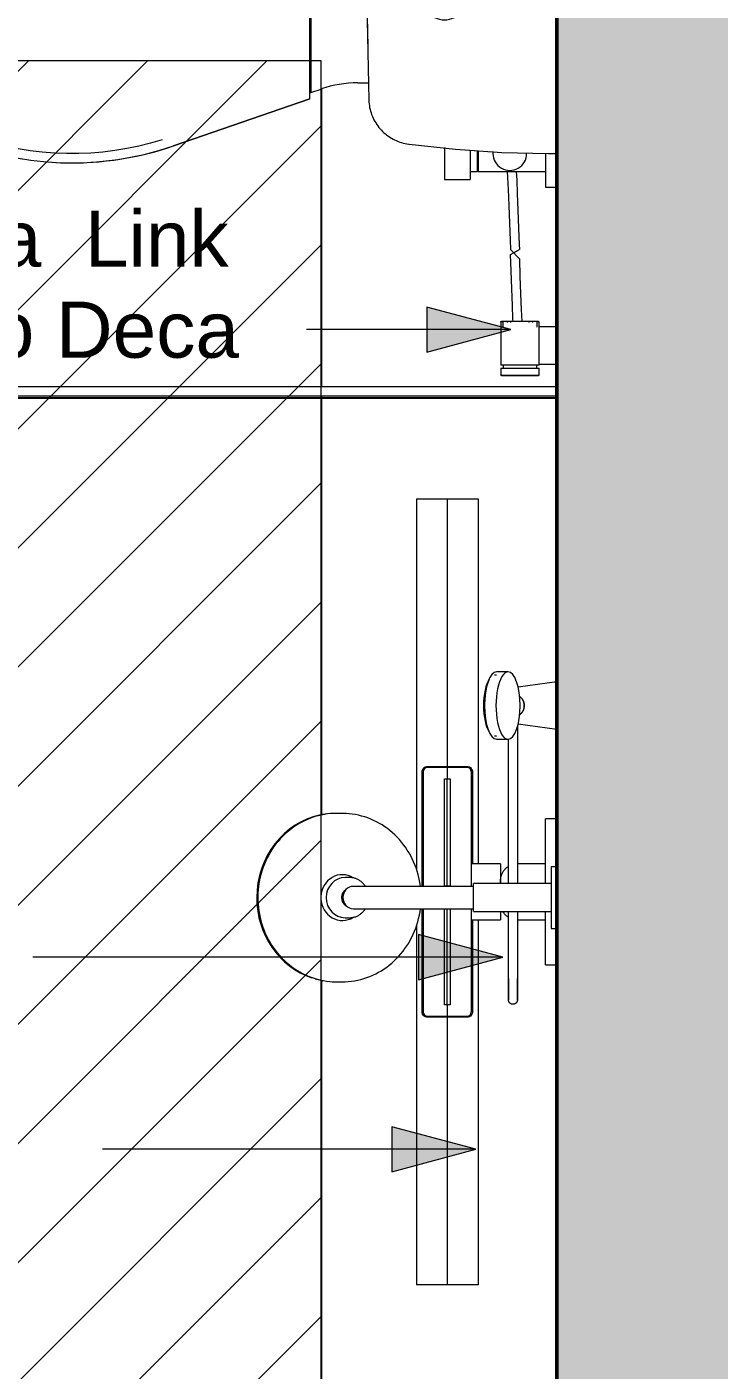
# Model space of a CAD drawing. Header units: millimetres. Extents: x 12743 to 28099, y -16955 to 3225.
# Drawn here: x 26849 to 27474, y -16296 to -15099 of the extents above; entities that cross this region are included whole.
import ezdxf

# ---------------------------------------------------------------- set-up
doc = ezdxf.new("R2010")
doc.units = ezdxf.units.MM
for name, color, linetype, lineweight in [('A-DETL-GENF', 92, 'Continuous', 9), ('A-DETL-THIN', 151, 'Continuous', 9), ('A-FLOR', 192, 'Continuous', 25), ('A-FLOR-PATT', 8, 'Continuous', 25), ('A-GENM', 13, 'Continuous', 9), ('A-WALL', 113, 'Continuous', 25), ('A-WALL-PATT', 111, 'Continuous', 25), ('G-ANNO-TEXT', 231, 'Continuous', 9), ('I-FURN', 30, 'Continuous', 9), ('P-SANR-FIXT', 6, 'Continuous', 9)]:
    doc.layers.add(name, color=color, linetype=linetype, lineweight=lineweight)
doc.styles.add('Arial', font='arial.ttf', dxfattribs={"height": 50})

# ---------------------------------------------------------------- blocks, each defined once
blk = doc.blocks.new('CRT-POR-Folha-Madeira-Face Based vidro - CRT-POR-Folha-Madeira-Face Based vidro-4438601-PLANTA BANHEIRO')
at = {"layer": 'A-GENM'}
for p, q in [((1995.4, -15419.9), (1500.4, -15419.9)), ((1500.4, -15419.9), (1500.4, -15427.9)), ((2205.4, -15419.9), (1995.4, -15419.9)), ((2205.4, -15427.9), (2205.4, -15419.9)), ((1500.4, -15427.9), (1995.4, -15427.9)), ((1995.4, -15427.9), (2205.4, -15427.9))]:
    blk.add_line(p, q, dxfattribs=at)
blk = doc.blocks.new('Bacia Sanitária - Caixa acoplada-3529764-PLANTA BANHEIRO')
at = {"layer": 'P-SANR-FIXT'}
for p, q in [((171.5, -173), (78.5, -173)), ((110, -178), (78.5, -178)), ((171.5, -178), (140, -178)), ((78.5, -202), (110, -202)), ((140, -202), (171.5, -202)), ((78.5, -207), (171.5, -207)), ((5.5, -257.8), (5.5, -267.2)), ((244.5, -267.2), (244.5, -257.8)), ((-8.8, -310), (-50.6, -431.4)), ((-50.6, -431.4), (-8.8, -310)), ((-3.2, -309), (-3.5, -310)), ((0, -299.8), (-3.2, -309)), ((-3.2, -309), (225, -309)), ((225, -310), (7.1, -310)), ((225, -309), (253.2, -309)), ((242.9, -310), (225, -310)), ((253.2, -309), (250.1, -300)), ((253.5, -310), (253.2, -309)), ((300.6, -431.4), (258.8, -310)), ((258.8, -310), (300.6, -431.4))]:
    blk.add_line(p, q, dxfattribs=at)
at = {"layer": 'P-SANR-FIXT', "flags": 128}
for points in [[(-57.5, -90), (-56.7, -131.6), (-54.2, -173.1), (-50, -214.5), (-49.1, -221.6)], [(-57.5, -90), (-56.7, -131.6), (-55.6, -148.8)], [(299.1, -221.6), (303.6, -180.3), (306.4, -138.8), (307.5, -97.2), (307.5, -90)], [(305.6, -150.2), (306.4, -138.8), (307.5, -97.2), (307.5, -90)], [(-54.9, -161.7), (-54.2, -173.1), (-50, -214.5), (-49.1, -221.6)], [(299.1, -221.6), (303.6, -180.3), (304.7, -163.1)], [(-49.1, -221.6), (-48.9, -223.3), (-48.6, -224.9), (-48.2, -226.5), (-47.8, -228.1), (-47.3, -229.6), (-46.7, -231.2), (-46.1, -232.7), (-45.4, -234.2), (-44.7, -235.6), (-43.9, -237.1), (-43.1, -238.5), (-42.1, -239.8), (-41.2, -241.2), (-40.2, -242.5), (-39.1, -243.7), (-38, -244.9), (-36.8, -246.1), (-35.6, -247.2), (-34.4, -248.2), (-33.1, -249.2), (-31.7, -250.2), (-30.4, -251.1), (-29, -252), (-27.5, -252.7), (-26.1, -253.5), (-24.6, -254.2), (-23.1, -254.8), (-21.5, -255.3), (-19.9, -255.8), (-18.4, -256.2), (-16.8, -256.6), (-15.2, -256.9), (-13.5, -257.1), (-11.9, -257.3), (-10.3, -257.4), (-10, -257.4)], [(-49.1, -221.6), (-48.9, -223.3), (-48.6, -224.9), (-48.2, -226.5), (-47.8, -228.1), (-47.3, -229.6), (-46.7, -231.2), (-46.1, -232.7), (-45.4, -234.2), (-44.7, -235.6), (-43.9, -237.1), (-43.1, -238.5), (-42.1, -239.8), (-41.2, -241.2), (-40.2, -242.5), (-39.1, -243.7), (-38, -244.9), (-36.8, -246.1), (-35.6, -247.2), (-34.4, -248.2), (-33.1, -249.2), (-31.7, -250.2), (-30.4, -251.1), (-29, -252), (-27.5, -252.7), (-26.1, -253.5), (-24.6, -254.2), (-23.1, -254.8), (-21.5, -255.3), (-19.9, -255.8), (-18.4, -256.2), (-16.8, -256.6), (-15.2, -256.9), (-13.5, -257.1), (-11.9, -257.3), (-10.3, -257.4), (-10, -257.4)], [(260, -257.4), (261.7, -257.3), (263.3, -257.2), (264.9, -256.9), (266.5, -256.7), (268.1, -256.3), (269.7, -255.9), (271.3, -255.4), (272.8, -254.9), (274.4, -254.2), (275.9, -253.6), (277.3, -252.9), (278.8, -252.1), (280.2, -251.2), (281.6, -250.3), (282.9, -249.4), (284.2, -248.4), (285.4, -247.3), (286.7, -246.2), (287.8, -245.1), (288.9, -243.9), (290, -242.6), (291, -241.4), (292, -240), (292.9, -238.7), (293.8, -237.3), (294.6, -235.8), (295.3, -234.4), (296, -232.9), (296.7, -231.4), (297.2, -229.8), (297.7, -228.3), (298.2, -226.7), (298.5, -225.1), (298.9, -223.5), (299.1, -221.9), (299.1, -221.6)], [(260, -257.4), (261.7, -257.3), (263.3, -257.2), (264.9, -256.9), (266.5, -256.7), (268.1, -256.3), (269.7, -255.9), (271.3, -255.4), (272.8, -254.9), (274.4, -254.2), (275.9, -253.6), (277.3, -252.9), (278.8, -252.1), (280.2, -251.2), (281.6, -250.3), (282.9, -249.4), (284.2, -248.4), (285.4, -247.3), (286.7, -246.2), (287.8, -245.1), (288.9, -243.9), (290, -242.6), (291, -241.4), (292, -240), (292.9, -238.7), (293.8, -237.3), (294.6, -235.8), (295.3, -234.4), (296, -232.9), (296.7, -231.4), (297.2, -229.8), (297.7, -228.3), (298.2, -226.7), (298.5, -225.1), (298.9, -223.5), (299.1, -221.9), (299.1, -221.6)], [(-10, -257.4), (131.5, -260), (260, -257.4)], [(128.4, -259.9), (131.5, -260), (212.1, -258.4)], [(7.1, -310), (3.6, -310), (0.2, -310), (-2.8, -310), (-5.3, -310), (-7.2, -310), (-8.4, -310), (-8.8, -310)], [(258.8, -310), (258.4, -310), (257.2, -310), (255.3, -310), (252.8, -310), (249.8, -310), (246.4, -310), (242.9, -310)], [(-50.6, -431.4), (-54, -441.9), (-57, -452.7), (-59.6, -463.5), (-61.7, -474.4), (-63.4, -485.4), (-64.6, -496.5), (-65.4, -507.6), (-65.8, -518.7), (-65.7, -529.9), (-65.2, -541), (-64.2, -552.1), (-62.8, -563.1), (-60.9, -574.1), (-58.6, -585), (-55.9, -595.8), (-52.7, -606.4), (-49.1, -617), (-45.1, -627.3), (-40.7, -637.6), (-35.9, -647.6), (-30.6, -657.4), (-25, -667), (-19, -676.4), (-12.7, -685.6), (-8.9, -690.7)], [(-2.3, -685.7), (-8.6, -676.9), (-14.7, -668), (-20.3, -658.8), (-25.6, -649.4), (-30.5, -639.7), (-35, -629.9), (-39.1, -619.9), (-42.8, -609.8), (-46.1, -599.5), (-49, -589.1), (-51.5, -578.6), (-53.6, -568), (-55.2, -557.3), (-56.4, -546.6), (-57.1, -535.8), (-57.5, -525), (-57.4, -514.2), (-56.9, -503.4), (-55.9, -492.7), (-54.5, -482), (-52.7, -471.3), (-50.5, -460.8), (-47.8, -450.3), (-45.2, -441.6)], [(295.2, -441.6), (298.2, -451.9), (300.8, -462.4), (303, -473), (304.8, -483.6), (306.1, -494.4), (307, -505.1), (307.4, -515.9), (307.5, -526.7), (307.1, -537.5), (306.2, -548.3), (305, -559), (303.3, -569.7), (301.2, -580.2), (298.6, -590.7), (295.7, -601.1), (292.3, -611.4), (288.5, -621.5), (284.3, -631.5), (279.8, -641.2), (274.8, -650.8), (269.5, -660.2), (263.7, -669.4), (257.7, -678.3), (252.3, -685.7)], [(258.9, -690.7), (265.4, -681.7), (271.6, -672.5), (277.5, -663), (282.9, -653.3), (288, -643.4), (292.6, -633.2), (296.9, -622.9), (300.7, -612.5), (304.1, -601.9), (307.1, -591.2), (309.6, -580.3), (311.7, -569.4), (313.4, -558.4), (314.6, -547.3), (315.4, -536.2), (315.8, -525.1), (315.7, -514), (315.1, -502.9), (314.1, -491.8), (312.7, -480.7), (310.8, -469.8), (308.5, -458.9), (305.8, -448.1), (302.6, -437.4), (300.6, -431.4)], [(-8.9, -690.7), (-4.7, -696), (-0.3, -701.1), (4.3, -706), (9.1, -710.7), (14.1, -715.3), (19.2, -719.6), (24.5, -723.7), (30, -727.6), (35.6, -731.3), (41.4, -734.8), (47.3, -738), (53.4, -741), (59.5, -743.7), (65.8, -746.2), (72.1, -748.5), (78.5, -750.5), (85, -752.2), (91.6, -753.7), (98.2, -754.9), (104.9, -755.8), (111.6, -756.5), (118.3, -756.9), (125, -757), (131.8, -756.9), (138.5, -756.5), (145.2, -755.8), (151.9, -754.8), (158.5, -753.6), (165, -752.2), (171.5, -750.4), (178, -748.4), (184.3, -746.2), (190.6, -743.7), (196.7, -741), (202.8, -738), (208.7, -734.7), (214.4, -731.3), (220.1, -727.6), (225, -724.1)], [(122.9, -748.7), (118.6, -748.6), (112.2, -748.2), (105.8, -747.6), (99.5, -746.7), (93.2, -745.5), (87, -744.1), (80.8, -742.5), (74.7, -740.6), (68.6, -738.4), (62.7, -736.1), (56.8, -733.5), (51.1, -730.6), (45.5, -727.6), (40, -724.3), (34.7, -720.8), (29.4, -717), (24.4, -713.1), (19.5, -709), (14.8, -704.7), (10.2, -700.2), (5.9, -695.5), (1.7, -690.6), (-2.3, -685.7)], [(252.3, -685.7), (248.3, -690.7), (244.1, -695.5), (239.7, -700.2), (235.2, -704.7), (230.5, -709), (225.6, -713.1), (225, -713.6)], [(225, -724.1), (225.5, -723.7), (230.9, -719.5), (236, -715.2), (241, -710.7), (245.8, -705.9), (250.3, -701), (254.7, -695.9), (258.9, -690.7)], [(225, -713.6), (220.5, -717.1), (215.3, -720.8), (210, -724.3), (204.5, -727.6), (198.9, -730.6), (193.1, -733.5), (187.3, -736.1), (181.3, -738.5), (175.3, -740.6), (169.2, -742.5), (163, -744.1), (156.7, -745.5), (150.5, -746.7), (144.1, -747.6), (137.7, -748.2), (131.4, -748.6), (126.8, -748.7)]]:
    blk.add_lwpolyline(points, dxfattribs=at)
at = {"layer": 'P-SANR-FIXT'}
for centre, radius, start, end in [((78.5, -190), 17, 90, 270), ((78.5, -190), 12, 90, 270), ((110, -190), 12, 270, 90), ((140, -190), 12, 90, 270), ((171.5, -190), 17, 270, 90), ((171.5, -190), 12, 270, 90), ((-94.5, -267.2), 100, 340.9814, 0), ((344.5, -267.2), 100, 180, 199.0186), ((212.5, -522), 278.3, 160.9814, 166.6134), ((37.5, -522), 278.3, 356.4905, 19.0186), ((212.5, -522), 278.3, 172.2455, 189.1416), ((37.5, -522), 278.3, 333.9623, 350.8584), ((212.5, -522), 278.3, 194.7736, 217.3018), ((37.5, -522), 278.3, 322.6982, 328.3303), ((125, -588.7), 168.3, 217.3018, 232.3584), ((125, -588.7), 168.3, 306.5003, 322.6982), ((125, -588.7), 168.3, 285.0566, 306.5003), ((125, -588.7), 168.3, 239.8867, 247.4151), ((125, -588.7), 168.3, 254.9434, 277.5283)]:
    blk.add_arc(centre, radius, start, end, dxfattribs=at)
blk = doc.blocks.new('Ralo Linear TECEdrainprofile - Rosé Gold-4475208-PLANTA BANHEIRO')
at = {"layer": 'P-SANR-FIXT', "color": 55}
for p, q in [((-350, 0), (-350, 27.5)), ((-30.4, 27.5), (-350, 27.5)), ((350, 27.5), (20.3, 27.5)), ((350, 27.5), (350, 0)), ((-111.7, 0), (-111.7, 17.5)), ((-110.7, 17.5), (-110.7, 0)), ((-106.7, 22.5), (-15.1, 22.5)), ((-15.1, 21.5), (-106.7, 21.5)), ((4.9, 22.5), (106.7, 22.5)), ((106.7, 21.5), (4.9, 21.5)), ((110.7, 0), (110.7, 17.5)), ((111.7, 17.5), (111.7, 0)), ((-350, -27.5), (-350, 0)), ((-111.7, 0), (-350, 0)), ((-111.7, 0), (-110.7, 0)), ((-111.7, -17.5), (-111.7, 0)), ((-110.7, 0), (-110.7, -17.5)), ((-100.7, 0), (-110.7, 0)), ((-100.7, 0), (-100.7, 2.5)), ((-100.7, 2.5), (-15.1, 2.5)), ((-100.7, 0), (-15.1, 0)), ((-100.7, -2.5), (-100.7, 0)), ((5, 0), (5, 2.5)), ((5, 2.5), (100.7, 2.5)), ((5, 0), (100.7, 0)), ((5, -2.5), (5, 0)), ((100.7, 2.5), (100.7, 0)), ((100.7, 0), (100.7, -2.5)), ((110.7, 0), (100.7, 0)), ((110.7, 0), (111.7, 0)), ((110.7, -17.5), (110.7, 0)), ((111.7, 0), (111.7, -17.5)), ((350, 0), (111.7, 0)), ((350, 0), (350, -27.5)), ((-15.1, -2.5), (-100.7, -2.5)), ((100.7, -2.5), (5, -2.5)), ((-106.7, -21.5), (-25, -21.5)), ((-25, -22.5), (-106.7, -22.5)), ((25, -21.5), (106.7, -21.5)), ((106.7, -22.5), (25, -22.5)), ((-25, -27.5), (-350, -27.5)), ((350, -27.5), (25, -27.5))]:
    blk.add_line(p, q, dxfattribs=at)
at = {"layer": 'P-SANR-FIXT', "color": 55, "flags": 128}
for points in [[(-111.7, 17.5), (-111.5, 18.6), (-111.2, 19.7), (-110.6, 20.6), (-109.8, 21.4), (-108.8, 22), (-107.8, 22.4), (-106.7, 22.5)], [(-106.7, 21.5), (-107.6, 21.4), (-108.4, 21.1), (-109.2, 20.6), (-109.8, 20), (-110.3, 19.2), (-110.6, 18.4), (-110.7, 17.5)], [(106.7, 22.5), (107.8, 22.4), (108.8, 22), (109.8, 21.4), (110.6, 20.6), (111.2, 19.7), (111.5, 18.6), (111.7, 17.5)], [(110.7, 17.5), (110.6, 18.4), (110.3, 19.2), (109.8, 20), (109.2, 20.6), (108.4, 21.1), (107.6, 21.4), (106.7, 21.5)], [(-106.7, -22.5), (-107.8, -22.4), (-108.8, -22), (-109.8, -21.4), (-110.6, -20.6), (-111.2, -19.7), (-111.5, -18.6), (-111.7, -17.5)], [(-110.7, -17.5), (-110.6, -18.4), (-110.3, -19.2), (-109.8, -20), (-109.2, -20.6), (-108.4, -21.1), (-107.6, -21.4), (-106.7, -21.5)], [(111.7, -17.5), (111.5, -18.6), (111.2, -19.7), (110.6, -20.6), (109.8, -21.4), (108.8, -22), (107.8, -22.4), (106.7, -22.5)], [(106.7, -21.5), (107.6, -21.4), (108.4, -21.1), (109.2, -20.6), (109.8, -20), (110.3, -19.2), (110.6, -18.4), (110.7, -17.5)]]:
    blk.add_lwpolyline(points, dxfattribs=at)
blk = doc.blocks.new('Chuveiro Eden LEED - Único-4475344-PLANTA BANHEIRO')
at = {"layer": 'P-SANR-FIXT', "color": 55}
for p, q in [((-75, 196.8), (-75, 196.1)), ((-75, 195.8), (-75, 191.3)), ((75, 196.1), (75, 196.8)), ((75, 191.3), (75, 195.8)), ((-17.9, 188.6), (-17.9, 184.5)), ((-10, 181.1), (-10, 170.1)), ((10, 170.1), (10, 181.1)), ((17.9, 184.5), (17.9, 188.6)), ((-10, 117.4), (-10, 74)), ((10, 74), (10, 117.4)), ((-12.5, 74), (-12.5, 5)), ((-12.5, 74), (0, 74)), ((0, 74), (12.5, 74)), ((12.5, 5), (12.5, 74)), ((141, 53.6), (141, 43.4)), ((144, 55.5), (144, 53.6)), ((198, 53.6), (198, 55.5)), ((201, 43.4), (201, 53.6)), ((154.7, 34.4), (149.9, 0)), ((192.1, 0), (187.3, 34.4)), ((-27.5, 5), (-27.5, 0)), ((0, 5), (-27.5, 5)), ((27.5, 5), (0, 5)), ((27.5, 0), (27.5, 5))]:
    blk.add_line(p, q, dxfattribs=at)
at = {"layer": 'P-SANR-FIXT', "color": 9, "flags": 128}
for points in [[(0, 266.3), (-3, 266.2), (-6, 266.1), (-9, 265.8), (-11.9, 265.4), (-14.9, 264.9), (-17.8, 264.3), (-20.7, 263.6), (-23.6, 262.7), (-26.4, 261.8), (-29.2, 260.7), (-31.9, 259.6), (-34.6, 258.3), (-37.2, 257), (-39.8, 255.5), (-42.3, 254), (-44.8, 252.4), (-47.1, 250.6), (-49.4, 248.8), (-51.6, 246.9), (-53.8, 244.9), (-55.8, 242.9), (-57.8, 240.7), (-59.7, 238.5), (-61.4, 236.2), (-63.1, 233.9), (-64.7, 231.5), (-66.1, 229), (-67.5, 226.5), (-68.8, 223.9), (-69.9, 221.3), (-70.9, 218.7), (-71.8, 216), (-72.6, 213.3), (-73.3, 210.5), (-73.4, 210)], [(73.5, 210), (72.8, 212.5), (72.1, 215.3), (71.2, 218), (70.2, 220.6), (69.1, 223.2), (67.8, 225.8), (66.5, 228.4), (65.1, 230.8), (63.5, 233.2), (61.9, 235.6), (60.1, 237.9), (58.3, 240.1), (56.4, 242.3), (54.3, 244.4), (52.2, 246.4), (50, 248.3), (47.8, 250.1), (45.4, 251.9), (43, 253.6), (40.5, 255.1), (37.9, 256.6), (35.3, 258), (32.7, 259.3), (29.9, 260.4), (27.2, 261.5), (24.3, 262.5), (21.5, 263.3), (18.6, 264.1), (15.7, 264.7), (12.7, 265.3), (9.8, 265.7), (6.8, 266), (3.8, 266.2), (0.8, 266.3), (0, 266.3)]]:
    blk.add_lwpolyline(points, dxfattribs=at)
at = {"layer": 'P-SANR-FIXT', "color": 55, "flags": 128}
for points in [[(-73.4, 210), (-73.9, 207.8), (-74.4, 205), (-74.7, 202.2), (-74.9, 199.3), (-75, 196.5), (-75, 195.8)], [(75, 195.8), (74.9, 198.6), (74.8, 201.4), (74.5, 204.2), (74, 207), (73.5, 209.8)], [(-75, 191.3), (-74.9, 188.5), (-74.8, 185.7), (-74.5, 182.9), (-74, 180.1), (-73.5, 177.3), (-72.8, 174.5), (-72.1, 171.8), (-71.2, 169.1), (-70.2, 166.4), (-69.1, 163.8), (-67.8, 161.2)], [(-17.9, 184.5), (-17.9, 183.8), (-17.8, 183.1), (-17.8, 182.4), (-17.7, 181.8), (-17.5, 181.1), (-17.4, 180.4), (-17.2, 179.8), (-17, 179.1), (-16.7, 178.5), (-16.5, 177.9), (-16.2, 177.3), (-15.9, 176.7), (-15.5, 176.1), (-15.1, 175.5), (-14.8, 174.9), (-14.3, 174.4), (-13.9, 173.8), (-13.4, 173.3), (-12.9, 172.8), (-12.4, 172.3), (-11.9, 171.9), (-11.4, 171.4), (-10.8, 171), (-10.2, 170.6), (-9.9, 170.4)], [(10, 121.4), (11.9, 121.7), (14.9, 122.2), (17.8, 122.8), (20.7, 123.5), (23.6, 124.3), (26.4, 125.3), (29.2, 126.3), (31.9, 127.5), (34.6, 128.7), (37.2, 130.1), (39.8, 131.5), (42.3, 133.1), (44.8, 134.7), (47.1, 136.4), (49.4, 138.3), (51.6, 140.2), (53.8, 142.1), (55.8, 144.2), (57.8, 146.3), (59.7, 148.6), (61.4, 150.8), (63.1, 153.2), (64.7, 155.6), (66.1, 158), (67.5, 160.6), (68.8, 163.1), (69.9, 165.7), (70.9, 168.4), (71.8, 171.1), (72.6, 173.8), (73.3, 176.5), (73.9, 179.3), (74.4, 182.1), (74.7, 184.9), (74.9, 187.7), (75, 190.5), (75, 191.3)], [(10.1, 170.5), (10.7, 170.9), (11.2, 171.3), (11.8, 171.8), (12.3, 172.2), (12.8, 172.7), (13.3, 173.2), (13.8, 173.7), (14.2, 174.2), (14.6, 174.8), (15, 175.3), (15.4, 175.9), (15.8, 176.5), (16.1, 177.1), (16.4, 177.7), (16.7, 178.3), (16.9, 179), (17.1, 179.6), (17.3, 180.3), (17.5, 180.9), (17.6, 181.6), (17.7, 182.3), (17.8, 182.9), (17.9, 183.6), (17.9, 184.3), (17.9, 184.5)], [(-10, 170.1), (-10, 169.3), (-10, 168.4), (-10, 167.4), (-10, 166.3), (-10, 165.2), (-10, 164), (-10, 162.7), (-10, 161.4), (-10, 159.9), (-10, 158.4), (-10, 156.9), (-10, 155.3), (-10, 153.6), (-10, 151.8), (-10, 150.1), (-10, 148.2), (-10, 146.3), (-10, 144.4), (-10, 142.4), (-10, 140.4), (-10, 138.3), (-10, 136.2), (-10, 134.1), (-10, 131.9), (-10, 129.8), (-10, 127.6), (-10, 125.3), (-10, 123.1), (-10, 120.9), (-10, 118.7), (-10, 117.4)], [(10, 117.4), (10, 119.7), (10, 121.9), (10, 124.1), (10, 126.4), (10, 128.6), (10, 130.7), (10, 132.9), (10, 135.1), (10, 137.2), (10, 139.2), (10, 141.3), (10, 143.3), (10, 145.3), (10, 147.2), (10, 149.1), (10, 150.9), (10, 152.7), (10, 154.4), (10, 156), (10, 157.6), (10, 159.1), (10, 160.6), (10, 162), (10, 163.3), (10, 164.6), (10, 165.7), (10, 166.8), (10, 167.8), (10, 168.8), (10, 169.6), (10, 170.1)], [(-67.8, 161.2), (-66.5, 158.7), (-65.1, 156.2), (-63.5, 153.8), (-61.9, 151.5), (-60.1, 149.2), (-58.3, 146.9), (-56.4, 144.8), (-54.3, 142.7), (-52.2, 140.7), (-50, 138.8), (-47.8, 136.9), (-45.4, 135.2), (-43, 133.5), (-40.5, 131.9), (-37.9, 130.5), (-35.3, 129.1), (-32.7, 127.8), (-29.9, 126.6), (-27.2, 125.6), (-24.3, 124.6), (-21.5, 123.7), (-18.6, 123), (-15.7, 122.3), (-12.7, 121.8), (-10, 121.4)], [(-91, 35), (-91.2, 35), (-91.3, 35), (-91.5, 35), (-91.6, 35.1), (-91.8, 35.1), (-92, 35.1), (-92.1, 35.2), (-92.3, 35.2), (-92.4, 35.3), (-92.6, 35.3), (-92.7, 35.4), (-92.8, 35.5), (-93, 35.5), (-93.1, 35.6), (-93.3, 35.7), (-93.4, 35.8), (-93.5, 35.9), (-93.6, 36), (-93.8, 36.1), (-93.9, 36.2), (-94, 36.3), (-94.1, 36.5), (-94.2, 36.6), (-94.3, 36.7), (-94.4, 36.8), (-94.4, 37), (-94.5, 37.1), (-94.6, 37.3), (-94.7, 37.4), (-94.7, 37.6), (-94.8, 37.7), (-94.8, 37.9), (-94.9, 38), (-94.9, 38.2), (-94.9, 38.3), (-95, 38.5), (-95, 38.6), (-95, 38.8), (-95, 39), (-95, 39.1), (-95, 39.3), (-95, 39.4), (-95, 39.6), (-94.9, 39.8), (-94.9, 39.9), (-94.9, 40.1), (-94.8, 40.2), (-94.8, 40.4), (-94.7, 40.5), (-94.6, 40.7), (-94.6, 40.8), (-94.5, 40.9), (-94.4, 41.1), (-94.3, 41.2), (-94.2, 41.4), (-94.1, 41.5), (-94, 41.6), (-93.9, 41.7), (-93.8, 41.8), (-93.7, 41.9), (-93.6, 42.1), (-93.5, 42.2), (-93.3, 42.3), (-93.2, 42.3), (-93.1, 42.4), (-92.9, 42.5), (-92.8, 42.6), (-92.6, 42.6), (-92.5, 42.7), (-92.3, 42.8), (-92.2, 42.8), (-92, 42.9), (-91.9, 42.9), (-91.7, 42.9), (-91.6, 43), (-91.4, 43), (-91.2, 43), (-91.1, 43), (-91, 43)], [(-72.2, 43), (-74.8, 43), (-77.2, 43), (-79.5, 43), (-81.5, 43), (-83.4, 43), (-85, 43), (-86.5, 43), (-87.8, 43), (-88.8, 43), (-89.7, 43), (-90.3, 43), (-90.7, 43), (-91, 43), (-91, 43)], [(-91, 43), (-90.9, 43), (-90.6, 43), (-90.1, 43), (-89.3, 43), (-88.4, 43), (-87.2, 43), (-85.9, 43), (-84.3, 43), (-82.6, 43), (-80.7, 43), (-78.5, 43), (-76.2, 43), (-73.7, 43), (-72.2, 43)], [(-72.2, 43), (-62.1, 43), (-52.8, 43), (-44.2, 43), (-36.3, 43), (-29.2, 43), (-22.8, 43), (-17.2, 43), (-12.5, 43)], [(12.6, 43), (17.7, 43), (22.9, 43), (28.1, 43), (33.3, 43), (38.6, 43), (43.8, 43), (49.1, 43), (54.3, 43), (59.5, 43), (64.6, 43), (69.8, 43), (74.8, 43), (79.9, 43), (84.8, 43), (89.7, 43), (94.5, 43), (99.2, 43), (103.9, 43), (108.4, 43), (112.8, 43), (117.1, 43), (121.3, 43), (125.3, 43), (129.2, 43), (133, 43), (136.6, 43), (140.1, 43), (141.1, 43)], [(-72.3, 35), (-74.9, 35), (-77.3, 35), (-79.5, 35), (-81.6, 35), (-83.4, 35), (-85.1, 35), (-86.5, 35), (-87.8, 35), (-88.8, 35), (-89.7, 35), (-90.3, 35), (-90.8, 35), (-91, 35), (-91, 35)], [(-91, 35), (-90.9, 35), (-90.6, 35), (-90.1, 35), (-89.3, 35), (-88.4, 35), (-87.2, 35), (-85.9, 35), (-84.3, 35), (-82.6, 35), (-80.7, 35), (-78.5, 35), (-76.2, 35), (-73.7, 35), (-72.2, 35)], [(-12.5, 35), (-14.4, 35), (-19.6, 35), (-25.5, 35), (-32.2, 35), (-39.6, 35), (-47.8, 35), (-56.8, 35), (-66.4, 35), (-72.2, 35)], [(152.3, 35), (151, 35), (148.1, 35), (145.1, 35), (141.9, 35), (138.5, 35), (135, 35), (131.3, 35), (127.4, 35), (123.5, 35), (119.4, 35), (115.1, 35), (110.8, 35), (106.3, 35), (101.7, 35), (97.1, 35), (92.3, 35), (87.5, 35), (82.5, 35), (77.6, 35), (72.5, 35), (67.4, 35), (62.3, 35), (57.1, 35), (51.9, 35), (46.7, 35), (41.4, 35), (36.2, 35), (30.9, 35), (25.7, 35), (20.5, 35), (15.4, 35), (12.5, 35)], [(162.9, 33), (163.1, 32.6), (163.4, 32.3), (163.7, 32), (164, 31.8), (164.3, 31.5), (164.6, 31.2), (164.9, 31), (165.2, 30.7), (165.5, 30.5), (165.9, 30.3), (166.2, 30.1), (166.6, 29.9), (167, 29.7), (167.3, 29.6), (167.7, 29.4), (168.1, 29.3), (168.5, 29.2), (168.9, 29.1), (169.3, 29), (169.7, 29), (170.1, 28.9), (170.5, 28.9), (170.9, 28.9), (171.3, 28.9), (171.7, 28.9), (172.1, 29), (172.5, 29), (172.9, 29.1), (173.3, 29.2), (173.7, 29.3), (174.1, 29.4), (174.5, 29.5), (174.8, 29.7), (175.2, 29.8), (175.6, 30), (175.9, 30.2), (176.3, 30.4), (176.6, 30.6), (176.9, 30.8), (177.3, 31.1), (177.6, 31.3), (177.9, 31.6), (178.2, 31.9), (178.4, 32.2), (178.7, 32.5), (179, 32.8)]]:
    blk.add_lwpolyline(points, dxfattribs=at)
at = {"layer": 'P-SANR-FIXT', "color": 9}
for centre, major_axis, start_param, end_param in [((0, 196.8), (-75, 0), 4.712389, 5.975969), ((0, 196.1), (-75, 0), 4.712389, 4.984542), ((0, 196.8), (75, 0), 0.188764, 1.570796), ((0, 196.1), (75, 0), 1.492284, 1.570796), ((0, 196.1), (75, 0), 1.116581, 1.449618), ((0, 196.1), (75, 0), 2.091678, 2.211025), ((0, 196.1), (75, 0), 1.886268, 2.052984), ((0, 196.1), (75, 0), 0.921664, 1.039882), ((0, 196.1), (75, 0), 2.470788, 2.589621), ((0, 196.1), (75, 0), 2.276373, 2.401533), ((0, 196.1), (75, 0), 0.713665, 0.83489), ((0, 196.1), (75, 0), 0.524156, 0.638724), ((0, 196.1), (75, 0), 2.726775, 2.772787), ((0, 196.1), (75, 0), 0.323558, 0.414954), ((0, 196.8), (75, 0), 2.876261, 2.952829), ((0, 196.1), (75, 0), 2.923369, 2.942973), ((0, 191), (20.4, 0), 1.570796, 1.618677), ((0, 191), (20.4, 0), 1.522916, 1.570796), ((0, 196.1), (75, 0), 0.19862, 0.218372)]:
    blk.add_ellipse(centre, major_axis=major_axis, ratio=0.939693, start_param=start_param, end_param=end_param, dxfattribs=at)
at = {"layer": 'P-SANR-FIXT', "color": 55}
for centre, major_axis, ratio, start_param, end_param in [((0, 196.8), (75, 0), 0.939693, 2.952829, 2.978212), ((0, 196.1), (75, 0), 0.939693, 2.945243, 2.968443), ((0, 191), (20.4, 0), 0.939693, 1.618677, 3.674909), ((0, 188.6), (-17.9, 0), 0.939693, 4.712389, 6.283185), ((0, 188.6), (17.9, 0), 0.939693, 0, 1.570796), ((0, 191), (20.4, 0), 0.939693, 5.749869, 7.806101), ((0, 196.1), (75, 0), 0.939693, 0.14238, 0.198133), ((0, 196.8), (75, 0), 0.939693, 0.116373, 0.188764), ((0, 196.8), (75, 0), 0.939693, 3.094735, 3.141593), ((0, 196.1), (75, 0), 0.939693, 3.097387, 3.146474), ((0, 184.1), (8.12, 0), 0.939693, 1.570796, 2.617994), ((0, 184.1), (8.12, 0), 0.939693, 0.523599, 1.570796), ((0, 196.8), (75, 0), 0.939693, 0, 0.064993), ((0, 196.1), (75, 0), 0.939693, 6.278303, 6.327391), ((0, 181.1), (-10, 0), 0.939693, 4.712389, 6.283185), ((0, 181.1), (10, 0), 0.939693, 0, 1.570796), ((171, 53.6), (-30, 0), 0.358368, 3.141593, 6.283185), ((171, 55.5), (27, 0), 0.358368, 0.495267, 2.646326), ((171, 43.4), (30, 0), 0.358368, 0, 3.141593), ((171, 43.4), (30, 0), 0.358368, 3.141593, 6.283185)]:
    blk.add_ellipse(centre, major_axis=major_axis, ratio=ratio, start_param=start_param, end_param=end_param, dxfattribs=at)
for points, knots in [([(171, 28.9), (170.2, 28.9), (169, 29), (167.5, 29.5), (166.6, 29.9), (165.9, 30.2), (165.5, 30.5), (165, 30.9), (164.6, 31.2), (164.2, 31.6), (163.8, 32), (163.4, 32.4), (163.2, 32.6), (163, 32.8)], [-1, -1, -1, -1, -0.8571429, -0.7857143, -0.7142857, -0.6785714, -0.6428571, -0.6071429, -0.5714286, -0.5357143, -0.5, -0.4642857, -0.4285714, -0.4285714, -0.4285714, -0.4285714]), ([(179, 32.8), (178.8, 32.6), (178.6, 32.4), (178.2, 32), (177.8, 31.6), (177.4, 31.2), (177, 30.9), (176.5, 30.5), (176.1, 30.2), (175.4, 29.9), (174.5, 29.5), (173, 29), (171.8, 28.9), (171, 28.9)], [-0.5714286, -0.5714286, -0.5714286, -0.5714286, -0.5357143, -0.5, -0.4642857, -0.4285714, -0.3928571, -0.3571429, -0.3214286, -0.2857143, -0.2142857, -0.1428571, 0, 0, 0, 0])]:
    blk.add_open_spline(points, degree=3, knots=knots, dxfattribs=at)
blk = doc.blocks.new('Ducha Higiênica Mix_Match - Cobre Escovado-4413496-PLANTA BANHEIRO')
at = {"layer": 'P-SANR-FIXT', "color": 55}
for p, q in [((30, -10), (30, 0)), ((154.3, 0), (154.3, -15.7)), ((187.7, -15.8), (187.7, 0)), ((0, -10), (30, -10)), ((16, -70), (16, -10)), ((154.7, -17.5), (149.5, -17.5)), ((149.5, -17.5), (149.5, -32.8)), ((149.5, -17.5), (149.5, -32.8)), ((150.5, -21.4), (149.5, -21.4)), ((188.5, -15.7), (150, -15.7)), ((188.5, -15.7), (188.5, -32.8)), ((191, -17.7), (188.5, -17.7)), ((197, -15.7), (191, -15.7)), ((191, -32.8), (191, -15.7)), ((149.5, -32.8), (149.5, -48)), ((149.5, -32.8), (149.5, -48)), ((150.5, -24.5), (150, -24.5)), ((188.5, -32.8), (188.5, -49.8)), ((191, -49.8), (191, -32.8)), ((149.5, -44.2), (150.5, -44.2)), ((149.8, -41.1), (150.5, -41.1)), ((188.5, -47.8), (191, -47.8)), ((149.5, -48), (154.7, -48)), ((150, -49.8), (188.5, -49.8)), ((191, -49.8), (197, -49.8)), ((-2.6, -70.4), (0, -70.4)), ((-2.6, -70.8), (0, -70.8)), ((-2.5, -70), (0, -70)), ((0, -70), (16, -70)), ((0, -70.4), (14.1, -70.4)), ((0, -70.8), (16, -70.8)), ((15.3, -70.4), (16, -70)), ((16, -70.8), (15.3, -70.4)), ((16, -77), (16, -70.8)), ((-3.1, -77), (0, -77)), ((0, -77), (23, -77)), ((23, -100), (23, -77)), ((-5.3, -100), (0, -100)), ((0, -100), (23, -100))]:
    blk.add_line(p, q, dxfattribs=at)
at = {"layer": 'P-SANR-FIXT', "color": 55, "flags": 128}
for points in [[(149.5, -16.3), (149.5, -16.3), (149.5, -16.2), (149.5, -16.2), (149.5, -16.2), (149.5, -16.2), (149.5, -16.2), (149.5, -16.1), (149.5, -16.1), (149.5, -16.1), (149.5, -16.1), (149.6, -16.1), (149.6, -16), (149.6, -16), (149.6, -16), (149.6, -16), (149.6, -16), (149.6, -15.9), (149.6, -15.9), (149.6, -15.9), (149.7, -15.9), (149.7, -15.9), (149.7, -15.9), (149.7, -15.9), (149.7, -15.8), (149.8, -15.8), (149.8, -15.8), (149.8, -15.8), (149.8, -15.8), (149.8, -15.8), (149.8, -15.8), (149.9, -15.8), (149.9, -15.8), (149.9, -15.8), (149.9, -15.8), (150, -15.7), (150, -15.7), (150, -15.7), (150, -15.7), (150, -15.7), (150, -15.7)], [(149.5, -17.9), (149.5, -17.7), (149.5, -17.4), (149.5, -17.2), (149.5, -17), (149.5, -16.8), (149.5, -16.6), (149.5, -16.5), (149.5, -16.4), (149.5, -16.4), (149.5, -16.3), (149.5, -16.3), (149.5, -16.3)], [(149.5, -16.3), (149.5, -16.3), (149.5, -16.3), (149.5, -16.4), (149.5, -16.5), (149.5, -16.6), (149.5, -16.8), (149.5, -16.9), (149.5, -17.1), (149.5, -17.3), (149.5, -17.6), (149.5, -17.9), (149.5, -18.1), (149.5, -18.5), (149.5, -18.8), (149.5, -19.2), (149.5, -19.5), (149.5, -19.9), (149.5, -20.4), (149.5, -20.8), (149.5, -21.3), (149.5, -21.8), (149.5, -22.3), (149.5, -22.8), (149.5, -23.3), (149.5, -23.9), (149.5, -24.4), (149.5, -25), (149.5, -25.6), (149.5, -26.2), (149.5, -26.8), (149.5, -27.4), (149.5, -28), (149.5, -28.7), (149.5, -29.3), (149.5, -30), (149.5, -30.6), (149.5, -31.3), (149.5, -31.9), (149.5, -32.6), (149.5, -32.8)], [(197, -15.7), (197, -15.7), (197, -15.7), (197.1, -15.7), (197.1, -15.7), (197.1, -15.7), (197.1, -15.8), (197.1, -15.8), (197.2, -15.8), (197.2, -15.8), (197.2, -15.8), (197.2, -15.8), (197.2, -15.8), (197.3, -15.8), (197.3, -15.8), (197.3, -15.8), (197.3, -15.8), (197.3, -15.9), (197.3, -15.9), (197.4, -15.9), (197.4, -15.9), (197.4, -15.9), (197.4, -15.9), (197.4, -16), (197.4, -16), (197.4, -16), (197.5, -16), (197.5, -16), (197.5, -16), (197.5, -16.1), (197.5, -16.1), (197.5, -16.1), (197.5, -16.1), (197.5, -16.1), (197.5, -16.2), (197.5, -16.2), (197.5, -16.2), (197.5, -16.2), (197.5, -16.3), (197.5, -16.3), (197.5, -16.3)], [(197.5, -32.8), (197.5, -32.1), (197.5, -31.4), (197.5, -30.8), (197.5, -30.1), (197.5, -29.5), (197.5, -28.8), (197.5, -28.2), (197.5, -27.6), (197.5, -27), (197.5, -26.3), (197.5, -25.7), (197.5, -25.1), (197.5, -24.6), (197.5, -24), (197.5, -23.5), (197.5, -22.9), (197.5, -22.4), (197.5, -21.9), (197.5, -21.4), (197.5, -20.9), (197.5, -20.5), (197.5, -20.1), (197.5, -19.6), (197.5, -19.3), (197.5, -18.9), (197.5, -18.5), (197.5, -18.2), (197.5, -17.9), (197.5, -17.7), (197.5, -17.4), (197.5, -17.2), (197.5, -17), (197.5, -16.8), (197.5, -16.6), (197.5, -16.5), (197.5, -16.4), (197.5, -16.3), (197.5, -16.3), (197.5, -16.3), (197.5, -16.3)], [(197.5, -16.3), (197.5, -16.3), (197.5, -16.3), (197.5, -16.4), (197.5, -16.5), (197.5, -16.6), (197.5, -16.8), (197.5, -16.9), (197.5, -17.1), (197.5, -17.3), (197.5, -17.6), (197.5, -17.8), (197.5, -18.1), (197.5, -18.5), (197.5, -18.8), (197.5, -19.2), (197.5, -19.5), (197.5, -19.9), (197.5, -20.4), (197.5, -20.8), (197.5, -21.3), (197.5, -21.8), (197.5, -22.3), (197.5, -22.8), (197.5, -23.3), (197.5, -23.9), (197.5, -24.4), (197.5, -25), (197.5, -25.6), (197.5, -26.2), (197.5, -26.8), (197.5, -27.4), (197.5, -28), (197.5, -28.7), (197.5, -29.3), (197.5, -30), (197.5, -30.6), (197.5, -31.3), (197.5, -31.9), (197.5, -32.6), (197.5, -32.8)], [(16, -36), (23.7, -35.6), (35.6, -35.1), (50.5, -34.5), (66.5, -33.9), (81, -33.5), (85.5, -33.3)], [(149.5, -30.8), (139, -31.3), (124.9, -31.9), (109.1, -32.5), (93.9, -33), (85.5, -41.3)], [(149.5, -38.8), (147.3, -39), (135.4, -39.5), (120.5, -40.1), (104.5, -40.6), (90, -41.1), (85.5, -33.3)], [(149.5, -32.8), (149.5, -33.4), (149.5, -34.1), (149.5, -34.7), (149.5, -35.4), (149.5, -36), (149.5, -36.7), (149.5, -37.3), (149.5, -37.9), (149.5, -38.6), (149.5, -39.2), (149.5, -39.8), (149.5, -40.4), (149.5, -40.9), (149.5, -41.5), (149.5, -42.1), (149.5, -42.6), (149.5, -43.1), (149.5, -43.6), (149.5, -44.1), (149.5, -44.6), (149.5, -45), (149.5, -45.5), (149.5, -45.9), (149.5, -46.3), (149.5, -46.6), (149.5, -47), (149.5, -47.3), (149.5, -47.6), (149.5, -47.9), (149.5, -48.1), (149.5, -48.3), (149.5, -48.5), (149.5, -48.7), (149.5, -48.9), (149.5, -49), (149.5, -49.1), (149.5, -49.2), (149.5, -49.2), (149.5, -49.2), (149.5, -49.2)], [(197.5, -32.8), (197.5, -33.4), (197.5, -34.1), (197.5, -34.7), (197.5, -35.4), (197.5, -36), (197.5, -36.7), (197.5, -37.3), (197.5, -37.9), (197.5, -38.6), (197.5, -39.2), (197.5, -39.8), (197.5, -40.4), (197.5, -40.9), (197.5, -41.5), (197.5, -42.1), (197.5, -42.6), (197.5, -43.1), (197.5, -43.6), (197.5, -44.1), (197.5, -44.6), (197.5, -45), (197.5, -45.5), (197.5, -45.9), (197.5, -46.3), (197.5, -46.6), (197.5, -47), (197.5, -47.3), (197.5, -47.6), (197.5, -47.9), (197.5, -48.1), (197.5, -48.3), (197.5, -48.5), (197.5, -48.7), (197.5, -48.9), (197.5, -49), (197.5, -49.1), (197.5, -49.2), (197.5, -49.2), (197.5, -49.2), (197.5, -49.2)], [(197.5, -49.2), (197.5, -49.2), (197.5, -49.2), (197.5, -49.1), (197.5, -49), (197.5, -48.9), (197.5, -48.8), (197.5, -48.6), (197.5, -48.4), (197.5, -48.2), (197.5, -47.9), (197.5, -47.7), (197.5, -47.4), (197.5, -47.1), (197.5, -46.7), (197.5, -46.4), (197.5, -46), (197.5, -45.6), (197.5, -45.1), (197.5, -44.7), (197.5, -44.2), (197.5, -43.8), (197.5, -43.3), (197.5, -42.7), (197.5, -42.2), (197.5, -41.7), (197.5, -41.1), (197.5, -40.5), (197.5, -39.9), (197.5, -39.3), (197.5, -38.7), (197.5, -38.1), (197.5, -37.5), (197.5, -36.8), (197.5, -36.2), (197.5, -35.6), (197.5, -34.9), (197.5, -34.3), (197.5, -33.6), (197.5, -32.9), (197.5, -32.8)], [(16, -44.1), (21.2, -43.8), (32, -43.3), (46.1, -42.7), (61.9, -42.1), (77.1, -41.6), (85.5, -41.3)], [(149.5, -49.2), (149.5, -49.2), (149.5, -49.2), (149.5, -49.1), (149.5, -49), (149.5, -48.9), (149.5, -48.8), (149.5, -48.6), (149.5, -48.4), (149.5, -48.2), (149.5, -47.9), (149.5, -47.7)], [(150, -49.8), (150, -49.8), (150, -49.8), (150, -49.8), (150, -49.8), (149.9, -49.8), (149.9, -49.8), (149.9, -49.8), (149.9, -49.7), (149.9, -49.7), (149.8, -49.7), (149.8, -49.7), (149.8, -49.7), (149.8, -49.7), (149.8, -49.7), (149.7, -49.7), (149.7, -49.7), (149.7, -49.7), (149.7, -49.6), (149.7, -49.6), (149.7, -49.6), (149.6, -49.6), (149.6, -49.6), (149.6, -49.6), (149.6, -49.5), (149.6, -49.5), (149.6, -49.5), (149.6, -49.5), (149.6, -49.5), (149.5, -49.4), (149.5, -49.4), (149.5, -49.4), (149.5, -49.4), (149.5, -49.4), (149.5, -49.3), (149.5, -49.3), (149.5, -49.3), (149.5, -49.3), (149.5, -49.3), (149.5, -49.2), (149.5, -49.2)], [(197.5, -49.2), (197.5, -49.3), (197.5, -49.3), (197.5, -49.3), (197.5, -49.3), (197.5, -49.3), (197.5, -49.4), (197.5, -49.4), (197.5, -49.4), (197.5, -49.4), (197.5, -49.4), (197.5, -49.5), (197.5, -49.5), (197.5, -49.5), (197.4, -49.5), (197.4, -49.5), (197.4, -49.6), (197.4, -49.6), (197.4, -49.6), (197.4, -49.6), (197.4, -49.6), (197.3, -49.6), (197.3, -49.7), (197.3, -49.7), (197.3, -49.7), (197.3, -49.7), (197.3, -49.7), (197.2, -49.7), (197.2, -49.7), (197.2, -49.7), (197.2, -49.7), (197.2, -49.7), (197.1, -49.8), (197.1, -49.8), (197.1, -49.8), (197.1, -49.8), (197.1, -49.8), (197, -49.8), (197, -49.8), (197, -49.8), (197, -49.8)]]:
    blk.add_lwpolyline(points, dxfattribs=at)
at = {"layer": 'P-SANR-FIXT', "color": 55}
for start, end in [(90, 91.9999), (270, 90), (263.564, 270)]:
    blk.add_arc((0, -41.8), 15, start, end, dxfattribs=at)
blk = doc.blocks.new('MONOCOMANDO CHUVEIRO - MONOCOMANDO CHUVEIRO-4683047-PLANTA BANHEIRO')
at = {"layer": 'I-FURN', "color": 55}
for p, q in [((-25, 76), (-25, 50)), ((-25, 76), (-15.3, 76)), ((4.9, 76), (25, 76)), ((25, 50), (25, 76)), ((-17.7, 50), (-25, 50)), ((25, 50), (7.4, 50)), ((-25, 35), (-25, 10)), ((25, 10), (25, 35)), ((-65, 10), (-65, 0)), ((-65, 10), (-17.7, 10)), ((7.4, 10), (65, 10)), ((65, 0), (65, 10))]:
    blk.add_line(p, q, dxfattribs=at)
at = {"layer": 'I-FURN', "color": 55, "flags": 128}
for points in [[(-22.7, 43), (-22.4, 43.5), (-22, 44), (-21.7, 44.4), (-21.3, 44.9), (-20.9, 45.3), (-20.5, 45.8), (-20, 46.2), (-19.6, 46.6), (-19.1, 46.9), (-18.6, 47.3), (-18.1, 47.6), (-17.6, 47.9)], [(10, 50), (10, 50), (10, 50), (9.9, 50), (9.9, 50), (9.8, 50), (9.7, 50), (9.6, 50), (9.5, 50), (9.4, 50), (9.2, 50), (9, 50), (8.9, 50), (8.7, 50), (8.5, 50), (8.3, 50), (8, 50), (7.8, 50), (7.5, 50), (7.2, 50)], [(7.7, 50), (8, 50), (8.2, 50), (8.4, 50), (8.6, 50), (8.8, 50), (9, 50), (9.2, 50), (9.3, 50), (9.5, 50), (9.6, 50), (9.7, 50), (9.8, 50), (9.9, 50), (9.9, 50), (10, 50), (10, 50), (10, 50), (10, 50)], [(10, 50), (10.6, 50), (11.2, 50), (11.8, 49.9), (12.4, 49.8), (13, 49.7), (13.6, 49.6), (14.1, 49.4), (14.7, 49.2), (15.3, 49), (15.8, 48.8), (16.4, 48.6), (16.9, 48.3), (17.5, 48), (18, 47.7), (18.5, 47.4), (19, 47), (19.4, 46.7), (19.9, 46.3), (20.3, 45.9), (20.8, 45.5), (21.2, 45), (21.6, 44.6), (21.9, 44.1), (22.3, 43.6), (22.6, 43.1)]]:
    blk.add_lwpolyline(points, dxfattribs=at)

msp = doc.modelspace()

# ---------------------------------------------------------------- hatches: boundary and pattern name
at = {"layer": 'A-DETL-GENF'}
h = msp.add_hatch(dxfattribs=at)
h.set_pattern_fill('FP_7', style=0, pattern_type=2)
h.set_pattern_definition([(45, (25115.86, 0), (-53.033, 53.033), [])])
h.paths.add_polyline_path([(26600.308, -16329.651), (27111.239, -16329.651), (27111.239, -15129.651), (25911.239, -15129.651), (25911.239, -16329.651)])
at = {"layer": 'A-FLOR-PATT', "lineweight": 9}
h = msp.add_hatch(dxfattribs=at)
h.set_pattern_fill('FP_11', color=9, style=0, pattern_type=2)
h.set_pattern_definition([(90, (43911.2, 1670.3), (-1200, 7e-14), []), (180, (43911.2, 1670.3), (-1e-13, -1200), [])])
h.paths.add_polyline_path([(27294.344, -15409.53), (27294.344, -15409.293), (27294.145, -15409.139), (27293.056, -15409.379), (27294.145, -15409.506)])
h.paths.add_polyline_path([(27285.604, -15409.581), (27282.854, -15409.502), (27285.225, -15409.507), (27285.341, -15409.53)])
h.paths.add_polyline_path([(27285.845, -15409.386), (27285.845, -15409.139), (27285.604, -15409.29)])
h.paths.add_polyline_path([(27278.66, -15409.397), (27281.968, -15409.452), (27281.29, -15409.564), (27279.208, -15409.462)])
h.paths.add_polyline_path([(25911.239, -15429.651), (25952.239, -15429.651), (25952.239, -15412.993), (25954.875, -15406.629), (25958.309, -15404.793), (25962.239, -15403.993), (25964.144, -15404.24), (25967.239, -15405.258), (25969.602, -15406.629), (25972.239, -15412.993), (25972.365, -15429.651), (27321.239, -15429.651), (27321.239, -15427.91), (26616.239, -15427.91), (26616.239, -15419.91), (27321.239, -15419.91), (27321.239, -15399.901), (27305.499, -15399.901), (27305.499, -15400.651), (27303.532, -15400.651), (27303.532, -15403.151), (27305.499, -15403.151), (27305.499, -15409.139), (27299.685, -15409.415), (27299.134, -15409.51), (27296.121, -15409.576), (27290.321, -15409.617), (27285.677, -15409.522), (27285.604, -15409.377), (27271.462, -15409.139), (27271.462, -15403.151), (27273.43, -15403.151), (27273.43, -15400.651), (27271.462, -15400.651), (27271.462, -15362.195), (27273.23, -15362.195), (27273.23, -15361.651), (27282.391, -15361.651), (27280.949, -15326.894), (27277.225, -15228.895), (27276.913, -15228.151), (27251.239, -15228.151), (27251.239, -15226.933), (27250.839, -15226.293), (27250.439, -15226.933), (27250.439, -15228.151), (27244.239, -15228.151), (27244.239, -15235.151), (27221.239, -15235.151), (27221.239, -15206.886), (27185.527, -15202.793), (27179.721, -15201.172), (27170.857, -15196.286), (27164.336, -15190.522), (27158.717, -15182.509), (27155.296, -15174.141), (27153.803, -15164.116), (27153.337, -15149.192), (27144.057, -15149.192), (27127.543, -15150.566), (27111.239, -15154.733), (27101.239, -15158.18), (27101.239, -15163.425), (26976.261, -15206.307), (26953.626, -15212.884), (26926.72, -15217.903), (26899.502, -15220.255), (26872.159, -15219.924), (26844.981, -15216.911), (26817.307, -15210.953), (26790.818, -15202.405), (26767.034, -15192.2), (26742.686, -15178.731), (26718.71, -15161.923), (26702.724, -15147.689), (26688.249, -15130.912), (26676.177, -15112.522), (26666.431, -15092.192), (26660.016, -15073.369), (26655.689, -15051.7), (26654.239, -15029.651), (26655.689, -15007.601), (26660.472, -14984.554), (26667.145, -14965.017), (26677.951, -14943.708), (26689.27, -14926.87), (26704.348, -14909.892), (26721.762, -14894.943), (26743.084, -14880.297), (26769.749, -14865.936), (26792.989, -14856.058), (26818.723, -14847.949), (26846.024, -14842.275), (26873.326, -14839.364), (26900.628, -14839.144), (26927.93, -14841.615), (26953.725, -14846.446), (26985.396, -14855.947), (27101.239, -14895.877), (27101.365, -14901.166), (27111.483, -14904.653), (27127.543, -14908.736), (27146.345, -14910.11), (27153.445, -14910.11), (27154.287, -14891.504), (27155.465, -14884.746), (27158.937, -14876.288), (27164.557, -14868.491), (27171.787, -14862.244), (27180.295, -14857.832), (27189.746, -14855.502), (27209.941, -14853.323), (27226.629, -14851.771), (27247.216, -14849.972), (27266.226, -14848.82), (27282.854, -14848.059), (27297.016, -14847.919), (27321.239, -14847.151), (27321.239, -14675.028), (27311.239, -14675.028), (27311.239, -14658.028), (27266.239, -14658.028), (27266.239, -14662.389), (27308.283, -14662.389), (27308.283, -14784.625), (27266.239, -14784.625), (27266.068, -14794.322), (27265.559, -14795.54), (27264.774, -14796.563), (27263.706, -14797.372), (27262.378, -14797.878), (27261.192, -14798.022), (27259.944, -14797.858), (27258.702, -14797.33), (27257.678, -14796.53), (27256.908, -14795.528), (27256.405, -14794.289), (27256.239, -14791.734), (27256.239, -14784.625), (27202.283, -14784.625), (27202.283, -14662.389), (27256.239, -14662.389), (27256.409, -14648.028), (27311.239, -14648.028), (27311.239, -14631.028), (27321.239, -14631.028), (27321.239, -14629.651), (26801.239, -14629.651), (26801.239, -13659.651), (26821.239, -13659.651), (26821.239, -13329.651), (26811.239, -13329.651), (26811.239, -13339.651), (26716.239, -13339.651), (26712.703, -13338.186), (26711.239, -13334.651), (26711.239, -13329.651), (26041.239, -13329.651), (26041.239, -14029.651), (26011.239, -14029.651), (26011.239, -13334.651), (26009.774, -13338.186), (26006.239, -13339.651), (25911.239, -13339.651), (25911.239, -14647.651), (25921.239, -14647.651), (25921.239, -14664.651), (25996.239, -14664.821), (25996.068, -15274.651), (25921.239, -15274.651), (25921.239, -15291.651), (25911.239, -15291.651), (25911.239, -15354.915)])
h.paths.add_polyline_path([(27296.121, -15409.379), (27296.121, -15409.139), (27295.937, -15409.34)])
h.paths.add_polyline_path([(27321.239, -15366.401), (27321.239, -15242.151), (27311.239, -15242.151), (27311.239, -15228.151), (27285.181, -15228.151), (27286.269, -15251.105), (27288.101, -15302.404), (27290.391, -15361.651), (27303.732, -15361.651), (27303.732, -15362.195), (27305.499, -15362.195), (27305.499, -15366.401), (27310.156, -15366.401)])
h.paths.add_polyline_path([(25945.063, -15264.651), (25986.239, -15264.651), (25986.239, -14674.651), (25921.239, -14674.651), (25921.239, -14691.651), (25911.239, -14691.651), (25911.239, -15247.651), (25921.239, -15247.651), (25921.239, -15264.651)])
h = msp.add_hatch(dxfattribs=at)
h.set_pattern_fill('FP_12', color=9, style=0, pattern_type=2)
h.set_pattern_definition([(90, (27111.2, -15129.7), (-1200, 7e-14), []), (180, (27111.2, -15129.7), (-1e-13, -1200), [])])
h.paths.add_polyline_path([(26214.774, -16321.115), (26216.104, -16323.631), (26216.068, -16323.357), (26215.569, -16322.151)])
h.paths.add_polyline_path([(26211.239, -16319.651), (26214.774, -16321.115), (26213.739, -16320.321), (26212.533, -16319.821)])
h.paths.add_polyline_path([(27246.113, -16329.651), (27321.239, -16329.651), (27321.239, -15934.651), (27311.239, -15934.651), (27311.239, -15894.651), (27286.239, -15894.651), (27286.102, -15965.625), (27284.711, -15968.878), (27280.842, -15969.422), (27278.992, -15968.092), (27278.239, -15965.338), (27278.07, -15892.164), (27277.207, -15891.554), (27275.194, -15889.712), (27273.4, -15887.28), (27271.239, -15887.508), (27271.239, -15894.651), (27251.239, -15894.651), (27251.239, -16219.651), (27196.239, -16219.651), (27196.239, -15900.099), (27194.263, -15905.405), (27191.137, -15911.987), (27185.065, -15921.5), (27181.097, -15926.394), (27172.979, -15934.009), (27167.791, -15938.019), (27162.201, -15941.438), (27155.632, -15944.574), (27149.349, -15946.835), (27142.071, -15948.586), (27137.054, -15949.221), (27123.364, -15949.666), (27109.918, -15948.085), (27096.589, -15943.561), (27084.35, -15936.309), (27074.077, -15927.106), (27065.255, -15915.249), (27059.344, -15903.482), (27055.334, -15889.412), (27053.98, -15874.78), (27055.334, -15860.149), (27060.029, -15844.717), (27066.541, -15832.226), (27075.682, -15820.822), (27086.328, -15811.837), (27098.566, -15805.141), (27111.733, -15801.114), (27125.483, -15799.78), (27130.883, -15800.025), (27140.884, -15800.78), (27146.675, -15801.992), (27152.169, -15803.645), (27159.887, -15806.938), (27165.966, -15810.363), (27170.88, -15813.753), (27179.441, -15821.41), (27183.04, -15825.597), (27187.596, -15831.609), (27191.302, -15838.032), (27194.59, -15844.826), (27196.239, -15848.842), (27196.239, -15519.651), (27251.239, -15519.651), (27251.239, -15844.651), (27271.239, -15844.651), (27271.487, -15858.128), (27271.668, -15856.205), (27273.439, -15851.973), (27274.659, -15850.451), (27276.342, -15848.464), (27278.239, -15847.014), (27278.239, -15733.645), (27277.87, -15733.78), (27267.509, -15733.747), (27264.818, -15732.758), (27262.225, -15729.761), (27258.29, -15720.685), (27257.216, -15716.351), (27256.321, -15709.366), (27256.058, -15703.78), (27256.47, -15696.238), (27257.925, -15688.205), (27258.892, -15684.689), (27262.311, -15677.7), (27265.096, -15674.7), (27267.601, -15673.78), (27277.87, -15673.78), (27280.653, -15674.803), (27283.246, -15677.8), (27285.78, -15683.686), (27286.986, -15687.465), (27321.239, -15682.652), (27321.239, -15429.651), (25972.239, -15429.651), (25972.239, -15431.894), (25971.189, -15431.894), (25972.239, -15432.943), (25971.189, -15433.993), (26667.239, -15433.993), (26667.239, -15441.993), (25971.189, -15441.993), (25972.239, -15443.042), (25971.189, -15444.091), (25972.239, -15444.091), (25972.239, -15462.993), (25969.602, -15469.357), (25965.622, -15471.341), (25962.239, -15471.993), (25960.215, -15471.713), (25957.239, -15470.727), (25954.875, -15469.357), (25952.239, -15462.993), (25952.239, -15444.091), (25953.288, -15444.091), (25952.239, -15443.042), (25953.288, -15441.993), (25912.239, -15441.993), (25912.239, -15433.993), (25953.288, -15433.993), (25952.239, -15432.943), (25953.288, -15431.894), (25952.239, -15431.769), (25952.239, -15429.651), (25911.239, -15429.651), (25911.239, -16329.651), (26116.239, -16329.651), (26116.239, -16319.651), (27116.239, -16319.651), (27116.239, -16329.651), (27245.743, -16329.651)])
h.paths.add_polyline_path([(27016.239, -16324.651), (27017.703, -16321.115), (27016.908, -16322.151), (27016.409, -16323.357)])
h.paths.add_polyline_path([(27017.703, -16321.115), (27021.239, -16319.651), (27019.944, -16319.821), (27018.739, -16320.321)])
h.paths.add_polyline_path([(27311.239, -15844.651), (27311.239, -15804.651), (27321.239, -15804.651), (27321.239, -15724.909), (27286.825, -15720.073), (27286.239, -15722.493), (27286.239, -15844.651), (27310.156, -15844.651)])
h.paths.add_polyline_path([(27291.051, -15708.644), (27291.256, -15708.33), (27292.057, -15706.148), (27291.753, -15706.641), (27291.088, -15708.538)])
h.paths.add_polyline_path([(27292.339, -15703.78), (27291.753, -15700.586), (27292.057, -15702.228)])
at = {"layer": 'A-WALL-PATT'}
h = msp.add_hatch(color=256, dxfattribs=at)
h.paths.add_polyline_path([(27321.239, -16329.651), (27473.967, -16329.651), (27473.967, -16207.263), (27321.239, -16207.263)])
h.paths.add_polyline_path([(27321.239, -15547.263), (27473.967, -15547.263), (27473.967, -13329.651), (27321.239, -13329.651), (27321.239, -15459.937)])
msp.add_hatch(color=256, dxfattribs=at).paths.add_polyline_path([(27473.967, -16207.263), (27473.967, -15547.263), (27321.239, -15547.263), (27321.239, -16207.263)])
at = {"layer": 'G-ANNO-TEXT'}
for points in [[(27280.477, -15368.974), (27205.477, -15348.878), (27205.477, -15389.07)], [(27273.129, -15927.808), (27198.129, -15907.712), (27198.129, -15947.905)], [(27249.288, -16098.908), (27174.288, -16078.812), (27174.288, -16119.004)]]:
    msp.add_hatch(color=7, dxfattribs=at).paths.add_polyline_path(points)

# ---------------------------------------------------------------- linework, layer by layer
at = {"layer": 'A-DETL-THIN'}
for p, q in [((27111.239, -15129.651), (25911.239, -15129.651)), ((27111.239, -16329.651), (27111.239, -15129.651))]:
    msp.add_line(p, q, dxfattribs=at)
at = {"layer": 'A-FLOR'}
msp.add_line((25972.365, -15429.651), (27321.239, -15429.651), dxfattribs=at)
at = {"layer": 'A-WALL', "lineweight": 50}
msp.add_line((27321.239, -13329.651), (27321.239, -16329.651), dxfattribs=at)
at = {"layer": 'G-ANNO-TEXT', "color": 7}
for p, q in [((27280.477, -15368.974), (27205.477, -15348.878)), ((27205.477, -15348.878), (27205.477, -15389.07)), ((27280.477, -15368.974), (27098.409, -15368.974)), ((27205.477, -15389.07), (27280.477, -15368.974)), ((27273.129, -15927.808), (27198.129, -15907.712)), ((27198.129, -15907.712), (27198.129, -15947.905)), ((27273.129, -15927.808), (26854.371, -15927.808)), ((27198.129, -15947.905), (27273.129, -15927.808)), ((27249.288, -16098.908), (27174.288, -16078.812)), ((27174.288, -16078.812), (27174.288, -16119.004)), ((27249.288, -16098.908), (26916.565, -16098.908)), ((27174.288, -16119.004), (27249.288, -16098.908))]:
    msp.add_line(p, q, dxfattribs=at)

# ---------------------------------------------------------------- block references
at = {"layer": 'A-GENM', "color": 55}
msp.add_blockref('CRT-POR-Folha-Madeira-Face Based vidro - CRT-POR-Folha-Madeira-Face Based vidro-4438601-PLANTA BANHEIRO', (25115.859, 0), dxfattribs=at)
at = {"layer": 'I-FURN', "color": 55, "rotation": 90.0000000000001}
msp.add_blockref('MONOCOMANDO CHUVEIRO - MONOCOMANDO CHUVEIRO-4683047-PLANTA BANHEIRO', (27321.239, -15869.651), dxfattribs=at)
at = {"layer": 'P-SANR-FIXT', "color": 9, "rotation": 269.9999999999999}
msp.add_blockref('Bacia Sanitária - Caixa acoplada-3529764-PLANTA BANHEIRO', (27411.239, -14904.651), dxfattribs=at)
at = {"layer": 'P-SANR-FIXT', "color": 55}
for name, p, rotation in [('Ducha Higiênica Mix_Match - Cobre Escovado-4413496-PLANTA BANHEIRO', (27321.239, -15212.151), 269.9999999999999), ('Ralo Linear TECEdrainprofile - Rosé Gold-4475208-PLANTA BANHEIRO', (27223.739, -15869.651), 90.00000000000001), ('Chuveiro Eden LEED - Único-4475344-PLANTA BANHEIRO', (27321.239, -15874.78), 90.0000000000001)]:
    msp.add_blockref(name, p, dxfattribs=dict(at, rotation=rotation))

# ---------------------------------------------------------------- texts
at = {"layer": 'G-ANNO-TEXT', "color": 7, "char_height": 50, "attachment_point": 1, "style": 'Arial'}
for s, insert, width in [('Ducha Higiênica  Link ', (26353.519, -15262.945), 841.77187), ('Cromado Deca', (26568.493, -15343.974), 581.22344)]:
    msp.add_mtext(s, dxfattribs=dict(at, insert=insert, width=width))

doc.saveas('drawing.dxf')
